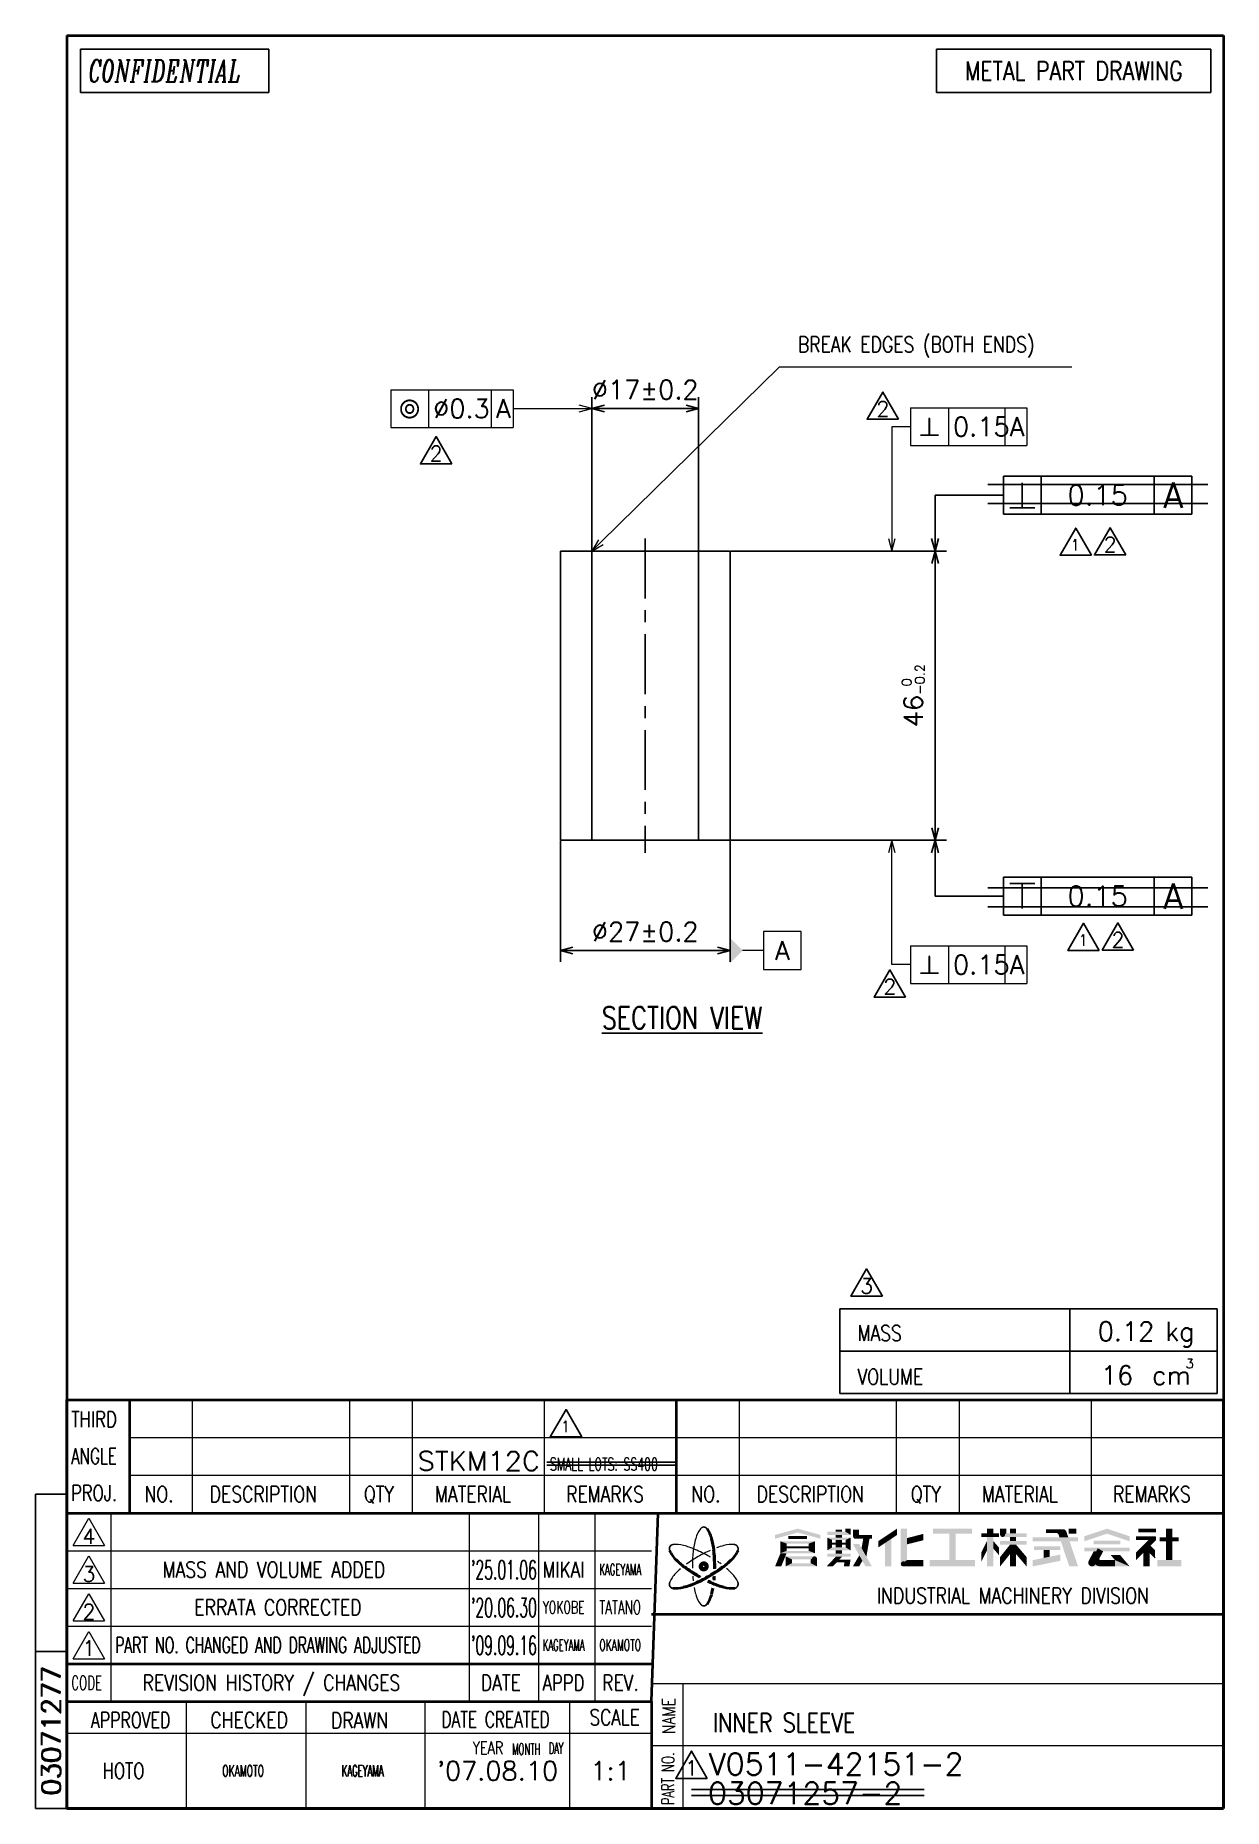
# Model space of a CAD drawing. Header units: millimetres. Extents: x 10 to 199, y 8 to 290.
import ezdxf
from ezdxf.enums import TextEntityAlignment as Align

# ---------------------------------------------------------------- set-up
doc = ezdxf.new("R2010")
doc.units = ezdxf.units.MM
doc.linetypes.add('CENTER', pattern=[50.8, 31.75, -6.35, 6.35, -6.35])
doc.layers.get('0').update_dxf_attribs({"linetype": 'CONTINUOUS'})
for name, color, linetype in [('1', 4, 'CONTINUOUS'), ('CENTER', 1, 'CENTER'), ('GAWA', 2, 'CONTINUOUS'), ('SCALE', 4, 'CONTINUOUS')]:
    doc.layers.add(name, color=color, linetype=linetype)
doc.layers.add('AM_5_SCALE', color=4, linetype='CONTINUOUS', lineweight=13)
doc.layers.add('AM_BOR_GAWA', color=2, linetype='CONTINUOUS', lineweight=40)
doc.styles.add('ACJISGDT', font='amgdt.shx', dxfattribs={"bigfont": 'extfont2.shx'})
doc.styles.add('ITL-SET', font='ITALIC', dxfattribs={"bigfont": 'BIGFONT'})
doc.styles.add('ROMANS_EN', font='romans.shx')
doc.styles.add('SMP-SET', font='SIMPLEX', dxfattribs={"bigfont": 'BIGFONT'})
doc.styles.get("Standard").update_dxf_attribs({"font": 'txt.shx', "bigfont": 'extfont2.shx'})
doc.dimstyles.new('YAZ1', dxfattribs={"dimtxt": 3, "dimasz": 2, "dimexe": 1.8, "dimexo": 0.1, "dimgap": 0, "dimtad": 1, "dimdec": 3, "dimzin": 9, "dimtxsty": 'STANDARD', "dimblk": 'YAZ1', "dimblk1": 'YAZ1', "dimblk2": 'YAZ1', "dimsah": 1, "dimcen": 0.1, "dimclrd": 256, "dimclre": 256, "dimclrt": 256, "dimazin": 3, "dimtfac": 1, "dimtdec": 3, "dimtmove": 2, "dimatfit": 1, "dimldrblk": 'YAZ1', "dimtvp": 1, "dimtzin": 9})

# ---------------------------------------------------------------- blocks, each defined once
blk = doc.blocks.new('YAZ1')
for p, q in [((0, 0), (-1, 0.27)), ((0, 0), (-1, -0.27)), ((-1, 0), (0, 0))]:
    blk.add_line(p, q)
blk = doc.blocks.new('*D4')
at = {"layer": 'SCALE', "lineweight": -2, "transparency": 16777216}
for p, q in [((98.5, 208.2), (98.5, 232.57)), ((115.5, 208.2), (115.5, 232.57)), ((113.5, 230.77), (100.5, 230.77))]:
    blk.add_line(p, q, dxfattribs=at)
at = {"layer": 'SCALE', "lineweight": -2, "transparency": 16777216, "xscale": 2, "yscale": 2, "zscale": 2, "rotation": 180}
blk.add_blockref('YAZ1', (98.5, 230.77), dxfattribs=at)
at = {"layer": 'SCALE', "lineweight": -2, "transparency": 16777216, "xscale": 2, "yscale": 2, "zscale": 2}
blk.add_blockref('YAZ1', (115.5, 230.77), dxfattribs=at)
at = {"layer": 'SCALE', "transparency": 16777216, "insert": (107, 233.77), "char_height": 3, "attachment_point": 5}
blk.add_mtext('\\A1;%%C17±0.2', dxfattribs=at)
blk = doc.blocks.new('*D5')
at = {"layer": 'SCALE', "lineweight": -2, "transparency": 16777216}
for p, q in [((93.5, 162), (93.5, 142.77)), ((120.5, 162), (120.5, 142.77)), ((118.5, 144.57), (95.5, 144.57))]:
    blk.add_line(p, q, dxfattribs=at)
at = {"layer": 'SCALE', "lineweight": -2, "transparency": 16777216, "xscale": 2, "yscale": 2, "zscale": 2, "rotation": 180}
blk.add_blockref('YAZ1', (93.5, 144.57), dxfattribs=at)
at = {"layer": 'SCALE', "lineweight": -2, "transparency": 16777216, "xscale": 2, "yscale": 2, "zscale": 2}
blk.add_blockref('YAZ1', (120.5, 144.57), dxfattribs=at)
at = {"layer": 'SCALE', "transparency": 16777216, "insert": (107, 147.57), "char_height": 3, "attachment_point": 5}
blk.add_mtext('\\A1;%%C27±0.2', dxfattribs=at)
blk = doc.blocks.new('*D6')
at = {"layer": 'SCALE', "lineweight": -2, "transparency": 16777216}
for p, q in [((120.6, 208.1), (154.94, 208.1)), ((153.14, 206.1), (153.14, 164.1)), ((120.6, 162.1), (154.94, 162.1))]:
    blk.add_line(p, q, dxfattribs=at)
at = {"layer": 'SCALE', "lineweight": -2, "transparency": 16777216, "xscale": 2, "yscale": 2, "zscale": 2}
for p, rotation in [((153.14, 208.1), 90), ((153.14, 162.1), 270)]:
    blk.add_blockref('YAZ1', p, dxfattribs=dict(at, rotation=rotation))
at = {"layer": 'SCALE', "transparency": 16777216, "insert": (149.64, 185.1), "char_height": 3, "attachment_point": 5, "rotation": 90}
blk.add_mtext('\\A1;46{\\H1.5;\\S 0^ -0.2;}', dxfattribs=at)
blk = doc.blocks.new('rireki')
at = {"layer": 'SCALE'}
blk.add_lwpolyline([(2.5, -1.44), (-2.5, -1.44), (0, 2.89)], close=True, dxfattribs=at)
blk.add_attdef('NO', text='', height=2.4, dxfattribs=at).set_placement((0, -1), align=Align.CENTER)
blk = doc.blocks.new('A4-format')
at = {"layer": 'AM_BOR_GAWA', "color": 2}
for p, q in [((15, 290.1), (199, 290.1)), ((15, 290.1), (15, 8.1)), ((199, 290.1), (199, 8.1)), ((15, 8.1), (199, 8.1))]:
    blk.add_line(p, q, dxfattribs=at)
blk = doc.blocks.new('A4-title-bg')
at = {"layer": 'AM_BOR_GAWA', "color": 2, "lineweight": 40}
for p, q in [((-184, 47), (-184, 65)), ((-184, 65), (0, 65)), ((-174, 47), (-174, 65)), ((0, 0), (0, 65)), ((-184, 17), (-184, 47)), ((-184, 47), (-89.94, 47)), ((-91, 17), (-89.94, 47)), ((-89.94, 47), (0, 47)), ((-91, 30.91), (0, 30.91)), ((-184, 0), (-184, 17)), ((-184, 17), (-91, 17)), ((-91, 17), (-91, 0)), ((0, 0), (-184, 0))]:
    blk.add_line(p, q, dxfattribs=at)
at = {"layer": 'AM_BOR_GAWA', "color": 9, "lineweight": 20}
for p, q in [((-164, 47), (-164, 65)), ((-139, 47), (-139, 65)), ((-129, 47), (-129, 65)), ((-108, 47), (-108, 65)), ((-77, 47), (-77, 65)), ((-52, 47), (-52, 65)), ((-42, 47), (-42, 65)), ((-21, 47), (-21, 65)), ((-174, 59), (0, 59)), ((-174, 53), (0, 53)), ((-183, 41.83), (-180.5, 46.17)), ((-180.5, 46.17), (-178, 41.83)), ((-177, 47), (-177, 17)), ((-120, 47), (-120, 17)), ((-109, 47), (-109, 17)), ((-100, 47), (-100, 17)), ((-184, 41), (-91, 41)), ((-183, 41.83), (-178, 41.83)), ((-183, 35.83), (-180.5, 40.17)), ((-180.5, 40.17), (-178, 35.83)), ((-184, 35), (-91, 35)), ((-183, 35.83), (-178, 35.83)), ((-183, 29.83), (-180.5, 34.17)), ((-180.5, 34.17), (-178, 29.83)), ((-184, 29), (-91, 29)), ((-183, 29.83), (-178, 29.83)), ((-183, 23.83), (-180.5, 28.17)), ((-180.5, 28.17), (-178, 23.83)), ((-183, 23.83), (-178, 23.83)), ((-91, 19.91), (0, 19.91)), ((-86, 19.91), (-86, 0)), ((-165, 17), (-165, 0)), ((-146, 17), (-146, 0)), ((-127, 0), (-127, 17)), ((-104, 0), (-104, 17)), ((-184, 12), (-91, 12)), ((-91, 10), (0, 10))]:
    blk.add_line(p, q, dxfattribs=at)
at = {"layer": 'AM_BOR_GAWA', "color": 9, "lineweight": 40}
for p, q in [((-87, 47), (-87, 65)), ((-184, 23), (-91, 23))]:
    blk.add_line(p, q, dxfattribs=at)
at = {"layer": 'AM_BOR_GAWA', "color": 8, "lineweight": 20}
blk.add_line((-11.74, 40.71), (-10.88, 39.85), dxfattribs=at)
for points, const_width in [([(-58.72, 43.3, 1.142857), (-58.37, 43.3, 1.142857)], 0.4), ([(-35.34, 43.59, 1), (-34.94, 43.59, 1)], 0.4), ([(-25.74, 43.91, 1), (-25.24, 43.91, 1)], 0.5), ([(-11.04, 43.11, 1), (-10.84, 43.11, 1)], 0.2), ([(-11.04, 42.79, 1), (-10.84, 42.79, 1)], 0.2), ([(-65.27, 39.71, 1), (-64.87, 39.71, 1)], 0.4), ([(-21.23, 39.11, 1), (-20.63, 39.11, 1)], 0.6), ([(-83.14, 38.51, 1), (-82.24, 38.51, 1)], 0.702), ([(-51.14, 38.91, 1), (-50.74, 38.91, 1)], 0.4)]:
    blk.add_lwpolyline(points, format="xyb", close=True, dxfattribs=dict(at, const_width=const_width))
for points, const_width in [([(-28.24, 44.11), (-26.61, 44.11, -0.321798), (-25.95, 43.63), (-25.8, 43.2)], 0.6), ([(-19.58, 41.15), (-20.17, 40.04, 0.568326), (-19.56, 39.01), (-17.27, 39.01)], 1)]:
    blk.add_lwpolyline(points, format="xyb", dxfattribs=dict(at, const_width=const_width))
at = {"layer": 'AM_BOR_GAWA', "color": 9, "lineweight": 20}
for centre, radius, start, end in [((-70.98, 39.22), 13.5, 163.9948, 173.2242), ((-78.86, 41.48), 5.31, 145.2974, 163.9948), ((-82.69, 44.13), 0.65, 90, 145.2974), ((-82.69, 44.13), 0.6, 90, 145.2974), ((-87.56, 41.32), 0.65, 94.7026, 150), ((-87.56, 41.32), 0.6, 94.7026, 150), ((-87.18, 36.68), 5.31, 76.0052, 94.7026), ((-88.75, 30.39), 11.79, 66.7758, 76.0052), ((-72.66, 21.14), 21.85, 120, 125.7357), ((-69.23, 39.01), 15.27, 173.2242, 181.9026), ((-92.71, 21.14), 21.85, 60, 66.7758), ((-72.66, 21.14), 21.85, 114.3148, 120), ((-88.98, 26.6), 15.27, 61.1646, 61.9026), ((-76.63, 30.39), 11.79, 103.9948, 109.8782), ((-78.2, 36.68), 5.31, 85.2974, 103.9948), ((-77.82, 41.32), 0.6, 30, 85.2974), ((-77.82, 41.32), 0.65, 30, 85.2974), ((-83.35, 33.7), 5.31, 136.0052, 154.7026), ((-78.69, 29.2), 11.79, 130.7431, 136.0052), ((-62.64, 38.51), 21.85, 180, 180.8005), ((-62.64, 38.51), 21.85, 184.0993, 186.0535), ((-88.98, 26.6), 15.27, 53.7049, 56.208), ((-87.92, 28.01), 13.5, 43.9948, 48.9857), ((-82.03, 33.7), 5.31, 25.2974, 43.9948), ((-87.56, 35.69), 0.65, 154.7026, 210), ((-87.56, 35.69), 0.6, 154.7026, 210), ((-72.63, 37.32), 11.79, 190.6994, 196.0052), ((-78.86, 35.53), 5.31, 196.0052, 214.7026), ((-77.82, 35.69), 0.6, 330, 25.2974), ((-77.82, 35.69), 0.65, 330, 25.2974), ((-82.69, 32.88), 0.65, 214.7026, 270), ((-82.69, 32.88), 0.6, 214.7026, 270)]:
    blk.add_arc(centre, radius, start, end, dxfattribs=at)
at = {"layer": 'AM_BOR_GAWA', "color": 8, "lineweight": 20}
for centre, radius, start, end in [((-82.69, 44.13), 0.65, 34.7026, 90), ((-82.69, 44.13), 0.6, 34.7026, 90), ((-87.56, 41.32), 0.65, 150, 205.2974), ((-87.56, 41.32), 0.6, 150, 205.2974), ((-77.82, 41.32), 0.6, 334.7026, 30), ((-77.82, 41.32), 0.65, 334.7026, 30), ((-87.56, 35.69), 0.65, 210, 265.2974), ((-87.56, 35.69), 0.6, 210, 265.2974), ((-77.82, 35.69), 0.6, 274.7026, 330), ((-77.82, 35.69), 0.65, 274.7026, 330), ((-82.69, 32.88), 0.6, 270, 325.2974), ((-82.69, 32.88), 0.65, 270, 325.2974)]:
    blk.add_arc(centre, radius, start, end, dxfattribs=at)
at = {"layer": 'AM_BOR_GAWA', "color": 2, "lineweight": 40}
for centre, radius, start, end in [((-86.52, 41.48), 5.31, 16.0052, 34.7026), ((-92.75, 39.69), 11.74, 6.7758, 16.0052), ((-92.75, 39.69), 11.79, 6.7758, 16.0052), ((-83.35, 43.31), 5.31, 205.2974, 223.9948), ((-78.69, 47.81), 11.79, 223.9948, 233.2242), ((-78.69, 47.81), 11.74, 223.9948, 233.2242), ((-102.74, 38.51), 21.75, 0, 6.7758), ((-102.74, 38.51), 21.85, 0, 6.7758), ((-86.69, 47.81), 11.74, 306.7758, 316.0052), ((-86.69, 47.81), 11.79, 306.7758, 316.0052), ((-82.03, 43.31), 5.31, 316.0052, 334.7026), ((-72.66, 55.87), 21.85, 233.2242, 240), ((-72.66, 55.87), 21.75, 233.2242, 240), ((-89.86, 49.91), 15.17, 293.2242, 301.9026), ((-89.86, 49.91), 15.27, 293.2242, 301.9026), ((-72.66, 55.87), 21.85, 240, 240.6897), ((-72.66, 55.87), 21.75, 240, 240.9213), ((-92.71, 55.87), 21.75, 300, 306.7758), ((-92.71, 55.87), 21.85, 300, 306.7758), ((-102.74, 38.51), 21.75, 354.4384, 355.7143), ((-102.74, 38.51), 21.85, 354.3049, 355.8564), ((-102.74, 38.51), 21.75, 358.9261, 360), ((-102.74, 38.51), 21.85, 359.1171, 360), ((-87.18, 40.34), 5.31, 265.2974, 283.9948), ((-89.16, 48.29), 13.45, 283.9948, 293.2242), ((-89.16, 48.29), 13.5, 283.9948, 293.2242), ((-86.52, 35.53), 5.31, 325.2974, 343.9948), ((-72.66, 55.87), 21.85, 244.4868, 246.7758), ((-72.66, 55.87), 21.75, 244.5635, 246.7758), ((-92.75, 37.32), 11.74, 343.9948, 348.9011), ((-92.75, 37.32), 11.79, 343.9948, 348.8521), ((-76.63, 46.63), 11.79, 246.7758, 256.0052), ((-76.63, 46.63), 11.74, 246.7758, 256.0052), ((-78.2, 40.34), 5.31, 256.0052, 274.7026)]:
    blk.add_arc(centre, radius, start, end, dxfattribs=at)
at = {"layer": 'AM_BOR_GAWA', "color": 8, "lineweight": 20}
for points in [[(-71.34, 43.52), (-67.74, 44.51), (-71.34, 42.92), (-67.74, 43.9)], [(-70.49, 42.51), (-69.49, 42.13), (-70.49, 40.61), (-69.49, 40.98)], [(-70.49, 42.51), (-64.99, 42.51), (-69.49, 42.13), (-65.99, 42.13)], [(-69.24, 43.34), (-66.24, 43.34), (-69.24, 42.89), (-66.24, 42.89)], [(-67.74, 44.51), (-64.14, 43.52), (-67.74, 43.9), (-64.14, 42.92)], [(-65.99, 42.13), (-64.99, 42.51), (-65.99, 40.98), (-64.99, 40.61)], [(-63.04, 44.03), (-60.14, 44.03), (-63.04, 43.53), (-59.34, 43.53)], [(-63.04, 43.08), (-59.34, 43.08), (-62.29, 42.73), (-60.09, 42.73)], [(-63.04, 43.08), (-62.29, 42.73), (-63.04, 41.08), (-62.29, 41.53)], [(-61.69, 44.35), (-60.69, 44.35), (-61.69, 44.03), (-60.69, 44.03)], [(-61.69, 43.53), (-60.69, 43.53), (-61.69, 43.08), (-60.69, 43.08)], [(-61.69, 42.73), (-60.69, 42.73), (-61.69, 42.28), (-60.69, 42.28)], [(-60.14, 44.51), (-59.34, 44.51), (-60.14, 44.03), (-59.34, 43.53)], [(-60.09, 42.73), (-59.34, 43.08), (-60.09, 41.53), (-59.34, 41.08)], [(-58.92, 44.35), (-57.97, 44.35), (-58.92, 43.3), (-57.97, 43.5)], [(-58.92, 43.3), (-57.97, 43.5), (-58.52, 42.9), (-57.97, 43.5)], [(-57.97, 43.5), (-55.94, 43.5), (-58.52, 42.9), (-55.94, 42.9)], [(-57.32, 42.9), (-56.32, 42.9), (-57.58, 41.41), (-56.82, 40.06)], [(-54.94, 42.51), (-51.94, 44.51), (-54.94, 41.51), (-51.94, 43.51)], [(-53.84, 42.24), (-52.84, 42.91), (-53.84, 38.51), (-52.84, 38.51)], [(-51.34, 44.51), (-50.34, 44.51), (-51.34, 38.91), (-50.34, 39.51)], [(-50.34, 43.02), (-47.74, 43.68), (-50.34, 42.02), (-47.74, 42.68)], [(-46.24, 44.51), (-40.04, 44.51), (-46.24, 43.71), (-40.04, 43.71)], [(-43.64, 43.71), (-42.64, 43.71), (-43.64, 39.51), (-42.64, 39.51)], [(-38.54, 40.73), (-37.64, 42.53), (-38.54, 39.23), (-37.63, 41.05)], [(-38.53, 43.79), (-35.73, 43.79), (-38.53, 43.19), (-35.73, 43.19)], [(-37.63, 44.51), (-36.63, 44.51), (-37.63, 43.79), (-36.63, 43.79)], [(-37.63, 43.19), (-36.63, 43.19), (-37.63, 38.51), (-36.63, 38.51)], [(-36.63, 42.55), (-35.73, 41.51), (-36.63, 41.35), (-35.73, 40.31)], [(-35.54, 44.51), (-34.54, 44.51), (-35.54, 43.59), (-34.54, 43.79)], [(-35.54, 43.59), (-34.54, 43.79), (-35.14, 43.19), (-34.54, 43.79)], [(-35.54, 42.55), (-31.34, 42.55), (-35.54, 41.95), (-31.34, 41.95)], [(-34.54, 43.79), (-31.34, 43.79), (-35.14, 43.19), (-31.34, 43.19)], [(-33.99, 44.51), (-32.99, 44.51), (-33.99, 43.79), (-32.99, 43.79)], [(-33.99, 43.19), (-32.99, 43.19), (-33.99, 42.55), (-32.99, 42.55)], [(-30.34, 43.11), (-23.14, 43.11), (-30.34, 42.51), (-23.14, 42.51)], [(-26.53, 44.41), (-25.49, 44.41), (-26.09, 43.11), (-25.01, 44.07)], [(-26.09, 43.11), (-25.01, 44.07), (-26.09, 43.11), (-24.69, 43.11)], [(-25.89, 42.51), (-24.49, 42.51), (-24.54, 38.51), (-23.14, 38.51)], [(-24.64, 44.51), (-23.44, 44.51), (-24.64, 43.71), (-23.44, 43.71)], [(-22.14, 43.31), (-18.54, 44.51), (-22.14, 42.51), (-18.54, 43.71)], [(-20.64, 42.61), (-16.44, 42.61), (-20.64, 42.01), (-16.44, 42.01)], [(-18.54, 44.51), (-14.94, 43.31), (-18.54, 43.71), (-14.94, 42.51)], [(-13.94, 43.31), (-10.94, 43.31), (-13.94, 42.71), (-11.94, 42.71)], [(-11.94, 42.71), (-10.8, 42.65), (-13.94, 40.71), (-13.94, 39.51)], [(-13.54, 44.51), (-10.74, 44.51), (-13.54, 43.91), (-10.74, 43.91)], [(-11.94, 42.71), (-10.94, 43.31), (-11.94, 42.71), (-10.74, 43.11)], [(-11.94, 42.71), (-10.74, 43.11), (-11.94, 42.71), (-10.74, 42.79)], [(-11.94, 42.71), (-10.74, 42.79), (-11.94, 42.71), (-10.8, 42.65)], [(-10.14, 43.11), (-7.14, 43.11), (-10.14, 42.51), (-7.14, 42.51)], [(-9.14, 44.51), (-8.14, 44.51), (-9.14, 43.11), (-8.14, 43.11)], [(-9.14, 42.51), (-8.14, 42.51), (-9.14, 39.51), (-8.14, 39.51)], [(-70.49, 40.61), (-69.51, 40.61), (-71.34, 38.51), (-70.36, 38.51)], [(-69.49, 40.98), (-65.99, 40.98), (-70.49, 40.61), (-64.99, 40.61)], [(-69.67, 40.11), (-68.67, 39.61), (-69.67, 38.51), (-68.67, 39.01)], [(-69.67, 40.11), (-65.07, 40.11), (-68.67, 39.61), (-65.67, 39.61)], [(-69.49, 41.71), (-65.99, 41.71), (-69.49, 41.41), (-65.99, 41.41)], [(-65.67, 39.61), (-65.07, 40.11), (-65.67, 39.61), (-64.67, 39.71)], [(-65.67, 39.61), (-64.67, 39.71), (-65.67, 39.01), (-64.67, 38.51)], [(-61.69, 40.05), (-60.69, 40.05), (-63.14, 38.51), (-62.14, 38.51)], [(-62.29, 41.53), (-60.09, 41.53), (-63.04, 41.08), (-59.34, 41.08)], [(-63.04, 40.55), (-59.34, 40.55), (-63.04, 40.05), (-59.34, 40.05)], [(-62.29, 42.28), (-60.09, 42.28), (-62.29, 41.98), (-60.09, 41.98)], [(-61.69, 41.98), (-60.69, 41.98), (-61.69, 41.53), (-60.69, 41.53)], [(-61.69, 41.08), (-60.69, 41.08), (-61.69, 40.55), (-60.69, 40.55)], [(-61.18, 39.56), (-59.34, 39.56), (-61.5, 39.16), (-60.3, 39.16)], [(-60.3, 39.16), (-59.34, 39.56), (-60.41, 38.51), (-59.51, 38.51)], [(-58.97, 42.09), (-57.97, 42.09), (-56.94, 38.51), (-55.94, 38.51)], [(-57.94, 40.27), (-57.45, 39.4), (-58.97, 38.51), (-57.97, 38.51)], [(-51.34, 38.91), (-50.34, 39.51), (-50.94, 38.51), (-50.34, 39.51)], [(-50.34, 39.51), (-47.74, 39.51), (-50.94, 38.51), (-47.74, 38.51)], [(-46.74, 39.51), (-39.54, 39.51), (-46.74, 38.51), (-39.54, 38.51)], [(-35.54, 40.01), (-33.99, 41.95), (-35.54, 38.51), (-33.99, 40.45)], [(-33.99, 41.95), (-32.99, 41.95), (-33.99, 38.51), (-32.99, 38.51)], [(-32.99, 41.95), (-31.34, 40.01), (-32.99, 40.45), (-31.34, 38.51)], [(-30.34, 39.51), (-25.94, 40.4), (-30.34, 38.51), (-25.94, 39.4)], [(-30.14, 41.71), (-25.94, 41.71), (-30.14, 41.11), (-25.94, 41.11)], [(-28.64, 41.11), (-27.64, 41.11), (-28.64, 39.85), (-27.64, 40.06)], [(-22.14, 41.51), (-14.94, 41.51), (-22.14, 40.91), (-14.94, 40.91)], [(-20.64, 40.91), (-19.14, 40.91), (-21.46, 39.39), (-19.73, 39.8)], [(-21.46, 39.39), (-17.27, 39.51), (-20.93, 38.51), (-14.94, 38.51)], [(-17.94, 40.31), (-16.44, 40.31), (-17.27, 39.51), (-14.94, 38.51)], [(-12.74, 40.71), (-11.74, 41.71), (-12.74, 38.51), (-11.74, 38.51)], [(-11.64, 41.81), (-11.74, 40.71), (-11.74, 41.71)], [(-11.64, 41.81), (-10.88, 41.05), (-11.74, 40.71), (-10.88, 39.85)], [(-10.88, 39.85), (-10.88, 41.05), (-11.74, 40.71), (-10.88, 39.85)], [(-11.74, 40.71), (-10.88, 39.85), (-11.74, 40.71)], [(-10.54, 39.51), (-6.74, 39.51), (-10.54, 38.51), (-6.74, 38.51)], [(-68.67, 39.01), (-65.67, 39.01), (-69.67, 38.51), (-64.67, 38.51)]]:
    blk.add_solid(points, dxfattribs=at)
at = {"layer": 'GAWA', "color": 0}
for p, q in [((-181.85, 279.84), (-151.85, 279.84)), ((-181.85, 279.84), (-181.85, 272.92)), ((-151.85, 279.84), (-151.85, 272.92)), ((-181.85, 272.92), (-151.85, 272.92))]:
    blk.add_line(p, q, dxfattribs=at)
at = {"layer": 'AM_BOR_GAWA', "color": 9, "lineweight": 20, "style": 'ROMANS_EN'}
for s, height, width, p in [('THIRD', 2.5, 0.770046, (-183.3, 60.66)), ('ANGLE', 2.5, 0.698599, (-183.3, 54.79)), ('PROJ.', 2.5, 0.752934, (-183.3, 48.93)), ('NO.', 2.5, 0.8, (-171.65, 48.75)), ('DESCRIPTION', 2.5, 0.8, (-161.26, 48.75)), ('QTY', 2.5, 0.8, (-136.75, 48.75)), ('MATERIAL', 2.5, 0.8, (-125.42, 48.75)), ('REMARKS', 2.5, 0.8, (-104.56, 48.75)), ('NO.', 2.5, 0.8, (-84.65, 48.75)), ('DESCRIPTION', 2.5, 0.8, (-74.26, 48.75)), ('QTY', 2.5, 0.8, (-49.75, 48.75)), ('MATERIAL', 2.5, 0.8, (-38.42, 48.75)), ('REMARKS', 2.5, 0.8, (-17.56, 48.75)), ('INDUSTRIAL MACHINERY DIVISION', 2.5, 0.8, (-55.15, 32.61)), ('CODE', 2.2, 0.625272, (-183.3, 18.9)), ('REVISION HISTORY / CHANGES', 2.5, 0.8, (-171.94, 18.75)), ('DATE', 2.5, 0.8, (-118.13, 18.75)), ('APPD', 2.5, 0.765192, (-108.3, 18.75)), ('REV.', 2.5, 0.8, (-98.84, 18.75)), ('APPROVED', 2.5, 0.73364, (-180.18, 12.82)), ('CHECKED', 2.5, 0.8, (-161.16, 12.82)), ('DRAWN', 2.5, 0.8, (-141.96, 12.76)), ('DATE CREATED', 2.5, 0.714183, (-124.4, 12.91)), ('SCALE', 2.5, 0.785374, (-100.85, 13.27)), ('YEAR', 2, 0.747337, (-119.45, 8.66)), ('MONTH', 1.8, 0.550991, (-113.18, 8.56)), ('DAY', 1.8, 0.521917, (-107.33, 8.68))]:
    blk.add_text(s, height=height, dxfattribs=dict(at, width=width)).set_placement(p)
at = {"layer": 'AM_BOR_GAWA', "color": 9, "lineweight": 20}
for s, p in [('4', (-180.5, 43.29)), ('3', (-180.5, 37.29)), ('2', (-180.5, 31.29)), ('1', (-180.5, 25.5))]:
    blk.add_text(s, height=2.4, dxfattribs=at).set_placement(p, align=Align.MIDDLE)
at = {"layer": 'AM_BOR_GAWA', "color": 9, "lineweight": 20, "style": 'ROMANS_EN'}
for s, width, p in [('NAME', 0.8, (-88.25, 14.73)), ('PART NO.', 0.667211, (-88.38, 4.74))]:
    blk.add_text(s, height=2, rotation=90, dxfattribs=dict(at, width=width)).set_placement(p, align=Align.MIDDLE_CENTER)
at = {"layer": 'AM_BOR_GAWA', "color": 4, "lineweight": 20}
for tag, p in [('USER-NAME{18}', (-81.23, 22.07)), ('NAME{18}', (-81.23, 12.16)), ('NUMBER{18}', (-81.11, 2.45))]:
    blk.add_attdef(tag, p, '', height=4, dxfattribs=at)
blk.add_attdef('CADNO', text='', height=3, rotation=90, dxfattribs=at).set_placement((-186.5, 12.5), align=Align.MIDDLE_CENTER)
for tag, p in [('APPROVAL{6}', (-174.5, 6)), ('CHECK{6}', (-155.5, 6)), ('DRAW{6}', (-136.5, 6)), ('DATE{7}', (-115.5, 6)), ('GEN-TITLE-SCA{4}', (-97.5, 6))]:
    blk.add_attdef(tag, text='', height=3, dxfattribs=at).set_placement(p, align=Align.MIDDLE_CENTER)
at = {"layer": 'GAWA', "color": 0, "style": 'ITL-SET', "width": 0.65}
blk.add_text('CONFIDENTIAL', height=3.5, dxfattribs=at).set_placement((-180.56, 274.61))
blk = doc.blocks.new('*S19')
at = {"layer": 'AM_5_SCALE', "color": 2}
for p, q in [((131.8, 147.57), (125.8, 147.57)), ((125.8, 147.57), (125.8, 141.57)), ((131.8, 141.57), (131.8, 147.57)), ((125.8, 141.57), (131.8, 141.57))]:
    blk.add_line(p, q, dxfattribs=at)
at = {"layer": 'AM_5_SCALE'}
blk.add_line((125.8, 144.57), (122.5, 144.57), dxfattribs=at)
at = {"layer": 'AM_5_SCALE', "linetype": 'Continuous'}
blk.add_trace([(120.5, 146.57), (122.5, 144.57), (120.5, 142.57)], dxfattribs=at)
at = {"layer": 'AM_5_SCALE', "color": 4, "insert": (128.8, 144.57), "char_height": 3, "attachment_point": 5}
blk.add_mtext('A', dxfattribs=at)
blk = doc.blocks.new('*S20')
at = {"layer": 'AM_5_SCALE', "linetype": 'Continuous'}
for p, q in [((146.22, 162.1), (145.68, 160.1)), ((146.22, 160.1), (146.22, 162.1)), ((146.75, 160.1), (146.22, 162.1))]:
    blk.add_line(p, q, dxfattribs=at)
at = {"layer": 'AM_5_SCALE'}
for p, q in [((146.22, 142.32), (146.22, 160.1)), ((149.22, 142.32), (146.22, 142.32))]:
    blk.add_line(p, q, dxfattribs=at)
at = {"layer": 'AM_5_SCALE', "color": 2}
for p, q in [((149.22, 145.32), (167.72, 145.32)), ((149.22, 145.32), (149.22, 139.32)), ((155.22, 145.32), (155.22, 139.32)), ((164.22, 145.32), (164.22, 139.32)), ((167.72, 145.32), (167.72, 139.32)), ((149.22, 139.32), (167.72, 139.32))]:
    blk.add_line(p, q, dxfattribs=at)
at = {"layer": 'AM_5_SCALE', "color": 2, "insert": (152.22, 142.32), "char_height": 3, "attachment_point": 5, "style": 'ACJISGDT'}
blk.add_mtext('b', dxfattribs=at)
at = {"layer": 'AM_5_SCALE', "color": 4, "char_height": 3, "attachment_point": 4}
for s, insert in [('0.15', (155.97, 142.32)), ('A', (164.97, 142.32))]:
    blk.add_mtext(s, dxfattribs=dict(at, insert=insert))
blk = doc.blocks.new('*S21')
at = {"layer": 'AM_5_SCALE'}
for p, q in [((128.3, 237.37), (99.93, 209.5)), ((174.86, 237.37), (128.3, 237.37))]:
    blk.add_line(p, q, dxfattribs=at)
at = {"layer": 'AM_5_SCALE', "linetype": 'Continuous'}
for p, q in [((99.55, 209.88), (98.5, 208.1)), ((99.93, 209.5), (98.5, 208.1)), ((98.5, 208.1), (100.3, 209.12))]:
    blk.add_line(p, q, dxfattribs=at)
at = {"layer": 'AM_5_SCALE', "color": 4, "insert": (131.3, 238.87), "char_height": 2.5, "attachment_point": 7, "style": 'ROMANS_EN'}
blk.add_mtext('{\\W0.80;BREAK EDGES (BOTH ENDS)}', dxfattribs=at)
blk = doc.blocks.new('*S22')
at = {"layer": 'AM_5_SCALE', "color": 2}
for p, q in [((66.52, 233.76), (86.02, 233.76)), ((66.52, 233.76), (66.52, 227.76)), ((72.52, 233.76), (72.52, 227.76)), ((82.52, 233.76), (82.52, 227.76)), ((86.02, 233.76), (86.02, 227.76)), ((66.52, 227.76), (86.02, 227.76))]:
    blk.add_line(p, q, dxfattribs=at)
at = {"layer": 'AM_5_SCALE', "linetype": 'Continuous'}
for p, q in [((98.5, 230.76), (96.5, 231.3)), ((96.5, 230.76), (98.5, 230.76)), ((96.5, 230.23), (98.5, 230.76))]:
    blk.add_line(p, q, dxfattribs=at)
at = {"layer": 'AM_5_SCALE'}
for p, q in [((86.02, 230.76), (89.02, 230.76)), ((89.02, 230.76), (96.5, 230.76))]:
    blk.add_line(p, q, dxfattribs=at)
at = {"layer": 'AM_5_SCALE', "color": 2, "insert": (69.52, 230.76), "char_height": 3, "attachment_point": 5, "style": 'ACJISGDT'}
blk.add_mtext('r', dxfattribs=at)
at = {"layer": 'AM_5_SCALE', "color": 4, "char_height": 3, "attachment_point": 4}
for s, insert in [('%%c0.3', (73.27, 230.76)), ('A', (83.27, 230.76))]:
    blk.add_mtext(s, dxfattribs=dict(at, insert=insert))
blk = doc.blocks.new('*S23')
at = {"layer": 'AM_5_SCALE', "color": 2}
for p, q in [((149.22, 230.88), (167.72, 230.88)), ((149.22, 230.88), (149.22, 224.88)), ((155.22, 230.88), (155.22, 224.88)), ((164.22, 230.88), (164.22, 224.88)), ((167.72, 230.88), (167.72, 224.88)), ((149.22, 224.88), (167.72, 224.88))]:
    blk.add_line(p, q, dxfattribs=at)
at = {"layer": 'AM_5_SCALE'}
for p, q in [((149.22, 227.88), (146.22, 227.88)), ((146.22, 227.88), (146.22, 210.1))]:
    blk.add_line(p, q, dxfattribs=at)
at = {"layer": 'AM_5_SCALE', "linetype": 'Continuous'}
for p, q in [((145.68, 210.1), (146.22, 208.1)), ((146.22, 210.1), (146.22, 208.1)), ((146.22, 208.1), (146.75, 210.1))]:
    blk.add_line(p, q, dxfattribs=at)
at = {"layer": 'AM_5_SCALE', "color": 2, "insert": (152.22, 227.88), "char_height": 3, "attachment_point": 5, "style": 'ACJISGDT'}
blk.add_mtext('b', dxfattribs=at)
at = {"layer": 'AM_5_SCALE', "color": 4, "char_height": 3, "attachment_point": 4}
for s, insert in [('0.15', (155.97, 227.88)), ('A', (164.97, 227.88))]:
    blk.add_mtext(s, dxfattribs=dict(at, insert=insert))
blk = doc.blocks.new('3')
at = {"layer": 'SCALE'}
for p, q in [((-73.13, 0), (46.95, 0)), ((0, 0), (0, -26.92)), ((46.95, 0), (46.95, -26.92)), ((-73.13, 0), (-73.13, -26.92)), ((-73.13, -13.46), (46.95, -13.46)), ((-73.13, -26.92), (46.95, -26.92))]:
    blk.add_line(p, q, dxfattribs=at)
at = {"layer": 'SCALE', "style": 'ROMANS_EN', "width": 0.8}
for s, p in [('MASS', (-67.49, -10.2)), ('VOLUME', (-67.49, -24.09))]:
    blk.add_text(s, height=5, dxfattribs=at).set_placement(p)
at = {"layer": 'SCALE', "style": 'SMP-SET'}
for s, p in [('kg', (35.04, -10.15)), ('cm', (32.34, -24.09))]:
    blk.add_text(s, height=6, dxfattribs=at).set_placement(p, align=Align.CENTER)
at = {"layer": 'SCALE'}
blk.add_text('3', height=3, dxfattribs=at).set_placement((38.19, -18.88), align=Align.CENTER)

msp = doc.modelspace()

# ---------------------------------------------------------------- linework, layer by layer
for p, q in [((93.5, 208.1), (120.5, 208.1)), ((93.5, 208.1), (93.5, 162.1)), ((98.5, 162.1), (98.5, 208.1)), ((115.5, 162.1), (115.5, 208.1)), ((120.5, 208.1), (120.5, 162.1)), ((120.5, 162.1), (93.5, 162.1))]:
    msp.add_line(p, q)
at = {"layer": '1'}
for p, q in [((153.3303, 287.9384), (197, 287.9384)), ((153.3303, 281.0164), (153.3303, 287.9384)), ((197, 287.9384), (197, 281.0164)), ((197, 281.0164), (153.3303, 281.0164))]:
    msp.add_line(p, q, dxfattribs=at)
at = {"layer": 'CENTER', "linetype": 'CENTER', "ltscale": 0.3}
msp.add_line((107, 210.1), (107, 160.1), dxfattribs=at)
at = {"layer": 'GAWA'}
for p, q in [((10, 58.1), (15, 58.1)), ((10, 8.1), (10, 58.1)), ((10, 33.1), (15, 33.1)), ((15, 8.1), (10, 8.1))]:
    msp.add_line(p, q, dxfattribs=at)
at = {"layer": 'SCALE'}
for p, q in [((163.9786, 219.9898), (187.9786, 219.9898)), ((163.9786, 213.9898), (163.9786, 219.9898)), ((169.9786, 219.9898), (169.9786, 213.9898)), ((187.9786, 219.9898), (193.9786, 219.9898)), ((187.9786, 219.9898), (187.9786, 213.9898)), ((193.9786, 219.9898), (193.9786, 213.9898)), ((161.4924, 218.6936), (196.4948, 218.6936)), ((166.9786, 218.9618), (166.9786, 214.9618)), ((163.9786, 216.9898), (153.1082, 216.9898)), ((153.1082, 210.1), (153.1082, 216.9898)), ((196.4948, 215.6522), (161.4924, 215.6522)), ((164.9786, 214.9618), (168.9786, 214.9618)), ((163.9786, 213.9898), (187.9786, 213.9898)), ((187.9786, 213.9898), (193.9786, 213.9898)), ((153.1082, 160.1), (153.1082, 153.2102)), ((163.9786, 156.2102), (187.9786, 156.2102)), ((163.9786, 156.2102), (163.9786, 150.2102)), ((164.9786, 155.2382), (168.9786, 155.2382)), ((166.9786, 151.2382), (166.9786, 155.2382)), ((169.9786, 150.2102), (169.9786, 156.2102)), ((187.9786, 156.2102), (193.9786, 156.2102)), ((187.9786, 150.2102), (187.9786, 156.2102)), ((193.9786, 150.2102), (193.9786, 156.2102)), ((163.9786, 153.2102), (153.1082, 153.2102)), ((196.4948, 154.5478), (161.4924, 154.5478)), ((161.4924, 151.5064), (196.4948, 151.5064)), ((163.9786, 150.2102), (187.9786, 150.2102)), ((187.9786, 150.2102), (193.9786, 150.2102)), ((91.3339, 63.1964), (112.0024, 63.1964)), ((91.3339, 62.723), (112.0024, 62.723)), ((114.349, 11.1509), (151.3542, 11.1509)), ((114.349, 10.1509), (151.3542, 10.1509))]:
    msp.add_line(p, q, dxfattribs=at)

# ---------------------------------------------------------------- block references
at = {"layer": 'AM_5_SCALE'}
for name in ['*S21', '*S22', '*S23', '*S20', '*S19']:
    msp.add_blockref(name, (0, 0), dxfattribs=at)
at = {"layer": 'SCALE'}
ref = msp.add_blockref('A4-title-bg', (199, 8.1), dxfattribs=at)
ref.add_attrib('NAME{18}', 'INNER SLEEVE', (117.7661, 20.2595), dxfattribs={"layer": 'AM_BOR_GAWA', "color": 4, "lineweight": 20, "height": 3, "style": 'ROMANS_EN', "width": 0.8})
ref.add_attrib('GEN-TITLE-SCA{4}', '1:1', dxfattribs={"layer": 'AM_BOR_GAWA', "color": 4, "lineweight": 20, "height": 3}).set_placement((101.5, 14.1), align=Align.MIDDLE_CENTER)
ref.add_attrib('DATE{7}', "'07.08.10", dxfattribs={"layer": 'AM_BOR_GAWA', "color": 4, "lineweight": 20, "height": 3}).set_placement((83.5, 14.1), align=Align.MIDDLE_CENTER)
ref.add_attrib('DRAW{6}', 'KAGEYAMA', (58.7, 13.2), dxfattribs={"layer": 'AM_BOR_GAWA', "color": 4, "lineweight": 20, "height": 1.8, "style": 'ROMANS_EN', "width": 0.548307})
ref.add_attrib('CHECK{6}', 'OKAMOTO', (39.7, 13.2), dxfattribs={"layer": 'AM_BOR_GAWA', "color": 4, "lineweight": 20, "height": 1.8, "style": 'ROMANS_EN', "width": 0.593684})
ref.add_attrib('APPROVAL{6}', 'HOTO', (20.7, 12.85), dxfattribs={"layer": 'AM_BOR_GAWA', "color": 4, "lineweight": 20, "height": 2.5, "style": 'ROMANS_EN', "width": 0.755861})
ref.add_attrib('CADNO', '03071277', dxfattribs={"layer": 'AM_BOR_GAWA', "color": 4, "lineweight": 20, "height": 3, "rotation": 90}).set_placement((12.5, 20.6), align=Align.MIDDLE_CENTER)
msp.add_blockref('A4-format', (0, 0), dxfattribs=at)
for p, values in [((144.8072, 230.49), {'NO': '2'}), ((73.7354, 223.4078), {'NO': '2'}), ((180.9586, 208.9242), {'NO': '2'}), ((182.2016, 146.0637), {'NO': '2'}), ((145.9158, 138.6009), {'NO': '2'}), ((142.2222, 91.0236), {'NO': '3'}), ((114.3684, 14.3356), {'NO': '1'})]:
    msp.add_blockref('rireki', p, dxfattribs=at).add_auto_attribs(values)
ref = msp.add_blockref('rireki', (175.4893, 208.8659), dxfattribs=at)
ref.add_attrib('NO', '1', (174.783, 208.1659), dxfattribs={"height": 1.8, "style": 'ROMANS_EN', "width": 0.8})
at = {"layer": 'SCALE', "yscale": 2, "zscale": 2}
for p, xscale, rotation in [((153.1082, 208.1), 2, 270), ((153.1082, 162.1), -2, 270.0000000000001)]:
    msp.add_blockref('YAZ1', p, dxfattribs=dict(at, xscale=xscale, rotation=rotation))
at = {"layer": 'SCALE'}
ref = msp.add_blockref('rireki', (176.7323, 146.0054), dxfattribs=at)
ref.add_attrib('NO', '1', (176.026, 145.3054), dxfattribs={"height": 1.8, "style": 'ROMANS_EN', "width": 0.8})
at = {"layer": 'SCALE', "xscale": 0.5, "yscale": 0.5, "zscale": 0.5}
msp.add_blockref('3', (174.5272, 87.5624), dxfattribs=at)
at = {"layer": 'SCALE'}
ref = msp.add_blockref('rireki', (94.4007, 68.667), dxfattribs=at)
ref.add_attrib('NO', '1', (93.6945, 67.967), dxfattribs={"height": 1.8, "style": 'ROMANS_EN', "width": 0.8})

# ---------------------------------------------------------------- texts
at = {"layer": '1', "style": 'ROMANS_EN', "width": 0.8}
msp.add_text('METAL PART DRAWING', height=3, dxfattribs=at).set_placement((175.1651, 284.4774), align=Align.MIDDLE_CENTER)
msp.add_text('%%USECTION VIEW', height=3.5, dxfattribs=at).set_placement((100.0848, 132.1196))
at = {"layer": 'SCALE'}
for s, height, p in [('0.15', 3.2, (178.9786, 216.9898)), ('A', 4, (190.9786, 216.9898)), ('A', 4, (190.9786, 153.2102)), ('0.15', 3.2, (178.9786, 153.2102))]:
    msp.add_text(s, height=height, dxfattribs=at).set_placement(p, align=Align.MIDDLE)
at = {"layer": 'SCALE', "style": 'SMP-SET'}
for s, p in [('0.12', (183.4905, 82.4883)), ('16', (182.0606, 75.5191))]:
    msp.add_text(s, height=3, dxfattribs=at).set_placement(p, align=Align.CENTER)
at = {"layer": 'SCALE'}
for s, width, p, p2 in [('STKM12C', 1.024659, (70.7991, 61.8613), (90.2676, 61.8613)), ("'25.01.06", 0.565196, (79.2993, 44.5599), (89.7554, 44.5599)), ("'20.06.30", 0.550323, (79.2993, 38.5599), (89.7554, 38.5599)), ("'09.09.16", 0.565196, (79.2993, 32.5599), (89.7554, 32.5599))]:
    msp.add_text(s, height=3, dxfattribs=dict(at, width=width)).set_placement(p, p2, align=Align.FIT)
at = {"layer": 'SCALE', "style": 'ROMANS_EN'}
for s, height, width, p in [('SMALL LOTS: SS400', 2, 0.640589, (91.8339, 61.8622)), ('MASS AND VOLUME ADDED', 2.5, 0.8, (30.2433, 44.85)), ('MIKAI', 2.5, 0.784564, (90.7, 44.85)), ('KAGEYAMA', 1.8, 0.548307, (99.7, 45.2)), ('ERRATA CORRECTED', 2.5, 0.8, (35.2952, 38.85)), ('YOKOBE', 2, 0.629884, (90.7, 39.1)), ('TATANO', 2.2, 0.628861, (99.7, 39)), ('PART NO. CHANGED AND DRAWING ADJUSTED', 2.5, 0.645003, (22.7, 32.85)), ('KAGEYAMA', 1.8, 0.548307, (90.7, 33.2)), ('OKAMOTO', 1.8, 0.593684, (99.7, 33.2)), ('HOTO', 2.5, 0.755861, (20.7087, 12.85)), ('OKAMOTO', 1.8, 0.593684, (39.7262, 13.2)), ('KAGEYAMA', 1.8, 0.548307, (58.7437, 13.2))]:
    msp.add_text(s, height=height, dxfattribs=dict(at, width=width)).set_placement(p)
at = {"layer": 'SCALE'}
msp.add_text('03071277', height=3, rotation=90, dxfattribs=at).set_placement((14, 10.1))
for s, p in [('V0511-42151-2', (117.1226, 13.4273)), ('03071257-2', (117, 8.7727))]:
    msp.add_text(s, height=3.5, dxfattribs=at).set_placement(p)

# ---------------------------------------------------------------- dimensions: what is measured, and where the dimension line sits
dim = msp.add_linear_dim(base=(98.5, 230.7653), p1=(115.5, 208.1), p2=(98.5, 208.1), text='%%C<>', dimstyle='YAZ1', override={"dimzin": 8, "dimtol": 1, "dimtp": 0.2, "dimtm": 0.2, "dimtmove": 0}, dxfattribs=at)
dim.commit()
dim.dimension.update_dxf_attribs({"geometry": '*D4', "text_midpoint": (107, 230.7653), "dimtype": 160})
dim = msp.add_linear_dim(base=(153.1443, 162.1), p1=(120.5, 208.1), p2=(120.5, 162.1), angle=90, dimstyle='YAZ1', override={"dimzin": 8, "dimtol": 1, "dimtm": 0.2, "dimtfac": 0.5, "dimtmove": 0}, dxfattribs=at)
dim.commit()
dim.dimension.update_dxf_attribs({"geometry": '*D6', "text_midpoint": (153.1443, 185.1), "dimtype": 160})
dim = msp.add_linear_dim(base=(93.5, 144.5675), p1=(120.5, 162.1), p2=(93.5, 162.1), text='%%C<>', dimstyle='YAZ1', override={"dimzin": 8, "dimtol": 1, "dimlim": 0, "dimtp": 0.2, "dimtm": 0.2, "dimtfac": 1}, dxfattribs=at)
dim.commit()
dim.dimension.update_dxf_attribs({"geometry": '*D5', "text_midpoint": (107, 147.5675)})

doc.saveas('drawing.dxf')
